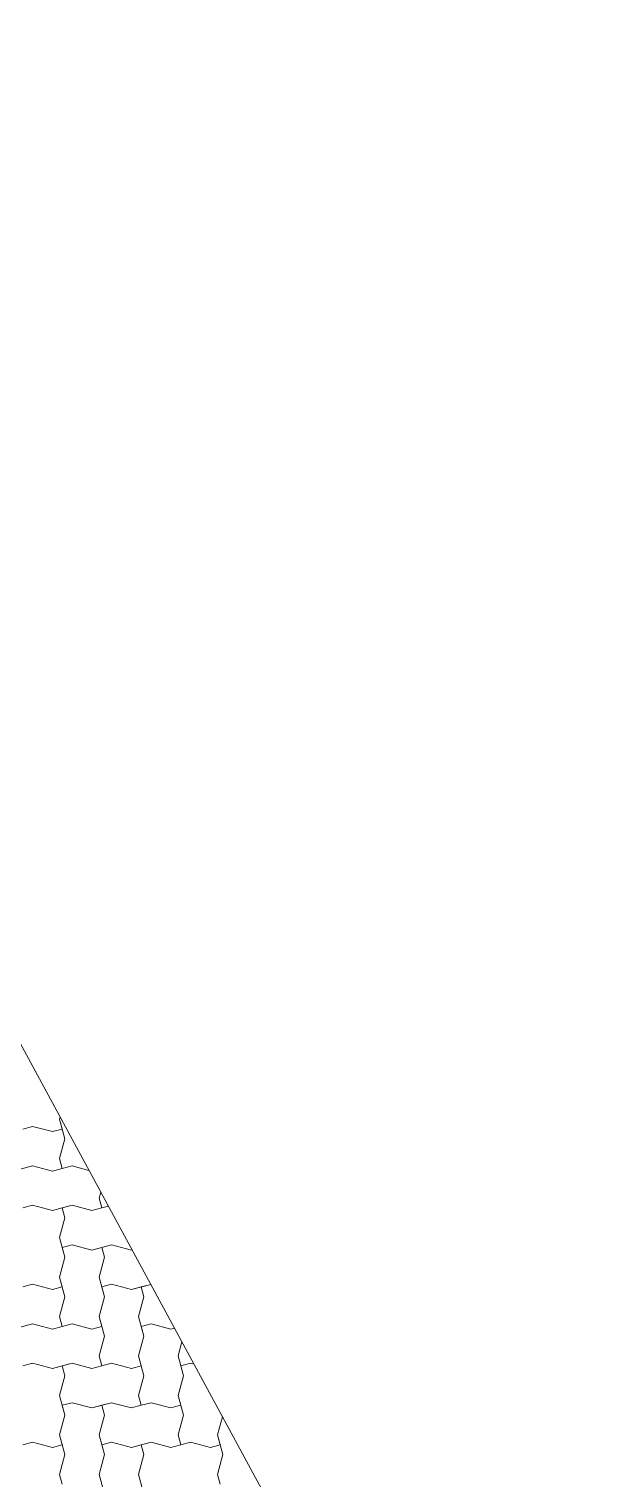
# Model space of a CAD drawing. Header units: metres. Extents: x -111189 to -108577, y -72951 to -72647.
# Drawn here: x -111164.042 to -111162.59, y -72946.557 to -72942.886 of the extents above; entities that cross this region are included whole.
import ezdxf

# ---------------------------------------------------------------- set-up
doc = ezdxf.new("R2010")
doc.units = ezdxf.units.M
doc.header["$MEASUREMENT"] = 0
doc.set_wipeout_variables(frame=1)
doc.linetypes.add('Wipeout_Contour', pattern=[1, 0, -1])
doc.layers.add('02 - PASSEIOS', color=7, linetype='Continuous')

# ---------------------------------------------------------------- blocks, each defined once
blk = doc.blocks.new('*X25', base_point=(-110957.0649, -73026.2797))
at = {"layer": '02 - PASSEIOS', "color": 253, "linetype": 'Continuous', "lineweight": 9}
for p, q in [((-111164.0332, -72945.6663), (-111164.0582, -72945.673)), ((-111164.0332, -72945.6663), (-111163.9832, -72945.6797)), ((-111163.9832, -72945.6797), (-111163.9582, -72945.673)), ((-111163.9635, -72945.6429), (-111163.9649, -72945.648)), ((-111163.9635, -72945.6429), (-111163.9649, -72945.648)), ((-111163.9649, -72945.648), (-111163.9582, -72945.673)), ((-111163.9649, -72945.648), (-111163.9515, -72945.698)), ((-111163.9515, -72945.698), (-111163.9649, -72945.748)), ((-111164.0832, -72945.7797), (-111164.0332, -72945.7663)), ((-111164.0332, -72945.7663), (-111164.0582, -72945.773)), ((-111164.0332, -72945.7663), (-111163.9832, -72945.7797)), ((-111164.0332, -72945.7663), (-111163.9832, -72945.7797)), ((-111163.9832, -72945.7797), (-111163.9582, -72945.773)), ((-111163.9832, -72945.7797), (-111163.9582, -72945.773)), ((-111163.9649, -72945.748), (-111163.9582, -72945.773)), ((-111163.9332, -72945.7663), (-111163.9582, -72945.773)), ((-111163.9332, -72945.7663), (-111163.8905, -72945.7778)), ((-111163.8608, -72945.8327), (-111163.8649, -72945.848)), ((-111163.8649, -72945.848), (-111163.8582, -72945.873)), ((-111164.0332, -72945.8663), (-111164.0582, -72945.873)), ((-111164.0332, -72945.8663), (-111164.0582, -72945.873)), ((-111164.0332, -72945.8663), (-111163.9832, -72945.8797)), ((-111164.0332, -72945.8663), (-111163.9832, -72945.8797)), ((-111163.9832, -72945.8797), (-111163.9332, -72945.8663)), ((-111163.9832, -72945.8797), (-111163.9582, -72945.873)), ((-111163.9332, -72945.8663), (-111163.9582, -72945.873)), ((-111163.9515, -72945.898), (-111163.9582, -72945.873)), ((-111163.9332, -72945.8663), (-111163.8832, -72945.8797)), ((-111163.9332, -72945.8663), (-111163.8832, -72945.8797)), ((-111163.8832, -72945.8797), (-111163.8582, -72945.873)), ((-111163.8832, -72945.8797), (-111163.8582, -72945.873)), ((-111163.8413, -72945.8685), (-111163.8582, -72945.873)), ((-111163.9515, -72945.898), (-111163.9649, -72945.948)), ((-111163.9649, -72945.948), (-111163.9515, -72945.998)), ((-111163.9332, -72945.9663), (-111163.9582, -72945.973)), ((-111163.9332, -72945.9663), (-111163.9582, -72945.973)), ((-111163.9332, -72945.9663), (-111163.8832, -72945.9797)), ((-111163.9332, -72945.9663), (-111163.8832, -72945.9797)), ((-111163.8832, -72945.9797), (-111163.8332, -72945.9663)), ((-111163.8332, -72945.9663), (-111163.8582, -72945.973)), ((-111163.8332, -72945.9663), (-111163.7832, -72945.9797)), ((-111163.8332, -72945.9663), (-111163.7832, -72945.9797)), ((-111163.9515, -72945.998), (-111163.9649, -72946.048)), ((-111163.9515, -72945.998), (-111163.9649, -72946.048)), ((-111163.9515, -72945.998), (-111163.9582, -72945.973)), ((-111163.8832, -72945.9797), (-111163.8582, -72945.973)), ((-111163.8515, -72945.998), (-111163.8649, -72946.048)), ((-111163.8515, -72945.998), (-111163.8582, -72945.973)), ((-111163.7832, -72945.9797), (-111163.7814, -72945.9792)), ((-111163.7832, -72945.9797), (-111163.7814, -72945.9792)), ((-111164.0332, -72946.0663), (-111164.0582, -72946.073)), ((-111164.0332, -72946.0663), (-111163.9832, -72946.0797)), ((-111163.9832, -72946.0797), (-111163.9582, -72946.073)), ((-111163.9649, -72946.048), (-111163.9582, -72946.073)), ((-111163.9649, -72946.048), (-111163.9515, -72946.098)), ((-111163.8649, -72946.048), (-111163.8515, -72946.098)), ((-111163.8332, -72946.0663), (-111163.8582, -72946.073)), ((-111163.8332, -72946.0663), (-111163.8582, -72946.073)), ((-111163.8515, -72946.098), (-111163.8582, -72946.073)), ((-111163.8332, -72946.0663), (-111163.7832, -72946.0797)), ((-111163.8332, -72946.0663), (-111163.7832, -72946.0797)), ((-111163.7832, -72946.0797), (-111163.7341, -72946.0666)), ((-111163.7832, -72946.0797), (-111163.7582, -72946.073)), ((-111163.7341, -72946.0666), (-111163.7582, -72946.073)), ((-111163.7515, -72946.098), (-111163.7582, -72946.073)), ((-111163.9515, -72946.098), (-111163.9649, -72946.148)), ((-111163.8515, -72946.098), (-111163.8649, -72946.148)), ((-111163.8515, -72946.098), (-111163.8649, -72946.148)), ((-111163.7515, -72946.098), (-111163.7649, -72946.148)), ((-111163.9649, -72946.148), (-111163.9582, -72946.173)), ((-111163.8649, -72946.148), (-111163.8582, -72946.173)), ((-111163.8649, -72946.148), (-111163.8515, -72946.198)), ((-111163.7649, -72946.148), (-111163.7515, -72946.198)), ((-111164.0832, -72946.1797), (-111164.0332, -72946.1663)), ((-111164.0332, -72946.1663), (-111164.0582, -72946.173)), ((-111164.0332, -72946.1663), (-111163.9832, -72946.1797)), ((-111164.0332, -72946.1663), (-111163.9832, -72946.1797)), ((-111163.9832, -72946.1797), (-111163.9582, -72946.173)), ((-111163.9832, -72946.1797), (-111163.9582, -72946.173)), ((-111163.9332, -72946.1663), (-111163.9582, -72946.173)), ((-111163.9332, -72946.1663), (-111163.8832, -72946.1797)), ((-111163.8832, -72946.1797), (-111163.8582, -72946.173)), ((-111163.7332, -72946.1663), (-111163.7582, -72946.173)), ((-111163.7332, -72946.1663), (-111163.7582, -72946.173)), ((-111163.7515, -72946.198), (-111163.7582, -72946.173)), ((-111163.7332, -72946.1663), (-111163.6832, -72946.1797)), ((-111163.7332, -72946.1663), (-111163.6832, -72946.1797)), ((-111163.6832, -72946.1797), (-111163.6741, -72946.1773)), ((-111163.6832, -72946.1797), (-111163.6741, -72946.1773)), ((-111163.8515, -72946.198), (-111163.8649, -72946.248)), ((-111163.7515, -72946.198), (-111163.7649, -72946.248)), ((-111163.7515, -72946.198), (-111163.7649, -72946.248)), ((-111163.6553, -72946.2121), (-111163.6649, -72946.248)), ((-111163.8649, -72946.248), (-111163.8582, -72946.273)), ((-111163.7649, -72946.248), (-111163.7582, -72946.273)), ((-111163.7649, -72946.248), (-111163.7515, -72946.298)), ((-111163.6649, -72946.248), (-111163.6515, -72946.298)), ((-111164.0332, -72946.2663), (-111164.0582, -72946.273)), ((-111164.0332, -72946.2663), (-111164.0582, -72946.273)), ((-111164.0332, -72946.2663), (-111163.9832, -72946.2797)), ((-111164.0332, -72946.2663), (-111163.9832, -72946.2797)), ((-111163.9832, -72946.2797), (-111163.9332, -72946.2663)), ((-111163.9832, -72946.2797), (-111163.9582, -72946.273)), ((-111163.9515, -72946.298), (-111163.9649, -72946.348)), ((-111163.9332, -72946.2663), (-111163.9582, -72946.273)), ((-111163.9515, -72946.298), (-111163.9582, -72946.273)), ((-111163.9332, -72946.2663), (-111163.8832, -72946.2797)), ((-111163.9332, -72946.2663), (-111163.8832, -72946.2797)), ((-111163.8832, -72946.2797), (-111163.8582, -72946.273)), ((-111163.8832, -72946.2797), (-111163.8582, -72946.273)), ((-111163.8332, -72946.2663), (-111163.8582, -72946.273)), ((-111163.8332, -72946.2663), (-111163.7832, -72946.2797)), ((-111163.7832, -72946.2797), (-111163.7582, -72946.273)), ((-111163.7515, -72946.298), (-111163.7649, -72946.348)), ((-111163.6515, -72946.298), (-111163.6649, -72946.348)), ((-111163.6515, -72946.298), (-111163.6649, -72946.348)), ((-111163.6332, -72946.2663), (-111163.6582, -72946.273)), ((-111163.6332, -72946.2663), (-111163.6582, -72946.273)), ((-111163.6515, -72946.298), (-111163.6582, -72946.273)), ((-111163.6332, -72946.2663), (-111163.6247, -72946.2686)), ((-111163.6332, -72946.2663), (-111163.6247, -72946.2686)), ((-111163.9649, -72946.348), (-111163.9515, -72946.398)), ((-111163.9332, -72946.3663), (-111163.9582, -72946.373)), ((-111163.9332, -72946.3663), (-111163.9582, -72946.373)), ((-111163.9332, -72946.3663), (-111163.8832, -72946.3797)), ((-111163.9332, -72946.3663), (-111163.8832, -72946.3797)), ((-111163.8832, -72946.3797), (-111163.8332, -72946.3663)), ((-111163.8332, -72946.3663), (-111163.8582, -72946.373)), ((-111163.8332, -72946.3663), (-111163.7832, -72946.3797)), ((-111163.8332, -72946.3663), (-111163.7832, -72946.3797)), ((-111163.7649, -72946.348), (-111163.7582, -72946.373)), ((-111163.7332, -72946.3663), (-111163.7582, -72946.373)), ((-111163.7332, -72946.3663), (-111163.6832, -72946.3797)), ((-111163.6649, -72946.348), (-111163.6582, -72946.373)), ((-111163.6649, -72946.348), (-111163.6515, -72946.398)), ((-111163.9515, -72946.398), (-111163.9649, -72946.448)), ((-111163.9515, -72946.398), (-111163.9649, -72946.448)), ((-111163.9515, -72946.398), (-111163.9582, -72946.373)), ((-111163.8832, -72946.3797), (-111163.8582, -72946.373)), ((-111163.8515, -72946.398), (-111163.8649, -72946.448)), ((-111163.8515, -72946.398), (-111163.8582, -72946.373)), ((-111163.7832, -72946.3797), (-111163.7582, -72946.373)), ((-111163.7832, -72946.3797), (-111163.7582, -72946.373)), ((-111163.6832, -72946.3797), (-111163.6582, -72946.373)), ((-111163.6515, -72946.398), (-111163.6649, -72946.448)), ((-111163.5525, -72946.4019), (-111163.5649, -72946.448)), ((-111163.5525, -72946.4019), (-111163.5649, -72946.448)), ((-111164.0332, -72946.4663), (-111164.0582, -72946.473)), ((-111164.0332, -72946.4663), (-111163.9832, -72946.4797)), ((-111163.9832, -72946.4797), (-111163.9582, -72946.473)), ((-111163.9649, -72946.448), (-111163.9582, -72946.473)), ((-111163.9649, -72946.448), (-111163.9515, -72946.498)), ((-111163.8649, -72946.448), (-111163.8515, -72946.498)), ((-111163.8332, -72946.4663), (-111163.8582, -72946.473)), ((-111163.8332, -72946.4663), (-111163.8582, -72946.473)), ((-111163.8515, -72946.498), (-111163.8582, -72946.473)), ((-111163.8332, -72946.4663), (-111163.7832, -72946.4797)), ((-111163.8332, -72946.4663), (-111163.7832, -72946.4797)), ((-111163.7832, -72946.4797), (-111163.7332, -72946.4663)), ((-111163.7832, -72946.4797), (-111163.7582, -72946.473)), ((-111163.7332, -72946.4663), (-111163.7582, -72946.473)), ((-111163.7515, -72946.498), (-111163.7582, -72946.473)), ((-111163.7332, -72946.4663), (-111163.6832, -72946.4797)), ((-111163.7332, -72946.4663), (-111163.6832, -72946.4797)), ((-111163.6832, -72946.4797), (-111163.6582, -72946.473)), ((-111163.6832, -72946.4797), (-111163.6582, -72946.473)), ((-111163.6649, -72946.448), (-111163.6582, -72946.473)), ((-111163.6332, -72946.4663), (-111163.6582, -72946.473)), ((-111163.6332, -72946.4663), (-111163.5832, -72946.4797)), ((-111163.5832, -72946.4797), (-111163.5582, -72946.473)), ((-111163.5649, -72946.448), (-111163.5582, -72946.473)), ((-111163.5649, -72946.448), (-111163.5515, -72946.498)), ((-111163.9515, -72946.498), (-111163.9649, -72946.548)), ((-111163.8515, -72946.498), (-111163.8649, -72946.548)), ((-111163.8515, -72946.498), (-111163.8649, -72946.548)), ((-111163.7515, -72946.498), (-111163.7649, -72946.548)), ((-111163.5515, -72946.498), (-111163.5649, -72946.548)), ((-111163.9649, -72946.548), (-111163.9582, -72946.573)), ((-111163.8649, -72946.548), (-111163.8582, -72946.573)), ((-111163.8649, -72946.548), (-111163.8515, -72946.598)), ((-111163.7649, -72946.548), (-111163.7515, -72946.598)), ((-111163.5649, -72946.548), (-111163.5582, -72946.573))]:
    blk.add_line(p, q, dxfattribs=at)
blk = doc.blocks.new('Malha_8_1', base_point=(-111182.45, -72914.5203))
at = {"color": 254, "linetype": 'Wipeout_Contour', "lineweight": 0, "ltscale": 1861428.278801215}
blk.add_wipeout([(-111182.45, -72914.5203), (-111181.1398, -72916.9324), (-111179.283, -72920.3506), (-111178.6992, -72921.4255), (-111173.1932, -72931.5618), (-111171.3979, -72934.867), (-111163.9365, -72948.6033), (-111162.5896, -72948.18), (-111170.1617, -72934.1975), (-111171.9536, -72930.8885), (-111177.4458, -72920.7467), (-111178.0283, -72919.6711), (-111179.8807, -72916.2505), (-111181.0503, -72914.0907)], dxfattribs=at).dxf.layer = '02 - PASSEIOS'
at = {"layer": '02 - PASSEIOS', "color": 7, "linetype": 'Continuous', "lineweight": 13, "flags": 128}
blk.add_lwpolyline([(-111182.45, -72914.5203), (-111181.0503, -72914.0907), (-111179.8807, -72916.2505), (-111178.0283, -72919.6711), (-111177.4458, -72920.7467), (-111171.9536, -72930.8885), (-111170.1617, -72934.1975), (-111162.5896, -72948.18), (-111163.9365, -72948.6033), (-111171.3979, -72934.867), (-111173.1932, -72931.5618), (-111178.6992, -72921.4255), (-111179.283, -72920.3506), (-111181.1398, -72916.9324)], close=True, dxfattribs=at)
at = {"layer": '02 - PASSEIOS', "color": 7, "lineweight": 13}
blk.add_blockref('*X25', (-110957.0649, -73026.2797), dxfattribs=at)

msp = doc.modelspace()

# ---------------------------------------------------------------- block references
at = {"layer": '02 - PASSEIOS', "color": 7, "lineweight": 13}
msp.add_blockref('Malha_8_1', (-111182.45, -72914.5203), dxfattribs=at)

doc.saveas('drawing.dxf')
